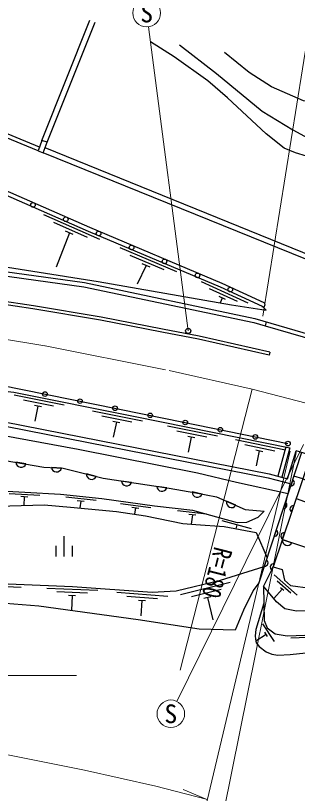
# Model space of a CAD drawing. Units: millimetres at full size, sheet at 1:1000; details may follow other scales. Extents: x 40000 to 680000, y 20000 to 380000.
# Drawn here: x 473884 to 501446, y 245038 to 321199 of the extents above; entities that cross this region are included whole.
import ezdxf
from ezdxf.enums import TextEntityAlignment as Align

# ---------------------------------------------------------------- set-up
doc = ezdxf.new("R2010")
doc.units = ezdxf.units.MM
doc.header["$LTSCALE"] = 1000
doc.linetypes.add('CHAIN', pattern=[18.5, 12, -1.5, 3.5, -1.5])
doc.linetypes.add('DASHED', pattern=[7.5, 6, -1.5])
for name, color, linetype, lineweight in [('M-BGD', 7, 'Continuous', 25), ('M-BMK', 2, 'CHAIN', 13), ('M-STR-HTXT', 7, 'Continuous', 13), ('M-STR-STRC', 7, 'Continuous', 25)]:
    doc.layers.add(name, color=color, linetype=linetype, lineweight=lineweight)
doc.styles.add('ＭＳ ゴシック', font='')
doc.styles.get('ＭＳ ゴシック').set_extended_font_data('MS Gothic')

msp = doc.modelspace()

# ---------------------------------------------------------------- linework, layer by layer
at = {"layer": 'M-BGD'}
for p, q in [((476462, 308981), (481162, 320732)), ((476965, 308801), (481666, 320551)), ((482130, 299269), (476635, 301679)), ((480911, 299476), (477614, 300923)), ((479526, 299756), (478757, 300093)), ((479142, 299925), (477852, 296560)), ((489640, 296105), (484116, 298446)), ((488418, 296297), (485104, 297702)), ((486644, 296723), (485789, 294900)), ((487031, 296559), (486257, 296887)), ((496617, 293043), (492076, 295135)), ((495583, 293189), (492858, 294444)), ((494413, 293398), (493778, 293690)), ((494095, 293544), (493879, 293074)), ((498403, 291205), (498291, 290821)), ((498763, 288237), (498696, 287945)), ((478637, 283040), (473736, 284031)), ((477597, 282944), (474657, 283539)), ((476410, 282878), (475724, 283017)), ((476067, 282947), (475770, 281477)), ((486309, 281488), (481408, 282479)), ((485269, 281393), (482329, 281987)), ((484083, 281326), (483397, 281465)), ((483740, 281396), (483442, 279926)), ((493630, 280006), (488729, 280998)), ((492590, 279911), (489650, 280506)), ((491403, 279845), (490717, 279984)), ((491060, 279914), (490763, 278444)), ((500276, 278661), (495375, 279653)), ((499236, 278565), (496296, 279160)), ((500306, 278961), (499538, 276102)), ((500699, 278881), (499924, 275998)), ((498050, 278499), (497363, 278638)), ((497706, 278569), (497409, 277098)), ((474899, 277296), (473923, 277464)), ((478371, 276896), (477382, 276953)), ((481770, 276074), (480809, 276316)), ((500984, 275755), (500789, 275160)), ((501968, 275827), (501103, 276118)), ((485216, 275477), (484236, 275627)), ((488675, 274947), (487696, 275097)), ((476249, 274203), (473254, 274377)), ((492124, 274355), (491153, 274552)), ((475088, 274060), (474389, 274101)), ((474739, 274080), (474690, 273236)), ((481768, 273718), (478785, 274030)), ((480603, 273629), (479906, 273702)), ((480255, 273665), (480184, 272989)), ((495426, 273248), (494517, 273642)), ((500257, 273539), (500062, 272945)), ((487117, 273000), (484145, 273409)), ((485949, 272949), (485255, 273044)), ((485602, 272996), (485517, 272374)), ((492544, 272367), (489705, 272694)), ((500881, 272608), (501081, 273201)), ((491519, 272273), (490824, 272354)), ((491171, 272314), (491067, 271404)), ((496970, 270931), (494078, 271727)), ((495524, 271329), (495423, 270961)), ((499366, 270824), (499171, 270229)), ((499990, 269969), (500190, 270562)), ((478648, 268244), (478648, 270236)), ((499963, 269888), (503985, 268595)), ((500906, 269585), (499963, 269888)), ((477848, 268244), (477848, 269289)), ((479448, 268244), (479448, 269289)), ((498405, 267893), (498210, 267298)), ((498922, 266929), (499196, 267492)), ((501429, 264447), (499184, 266437)), ((500801, 264643), (499454, 265837)), ((474415, 265212), (469419, 265409)), ((481931, 264916), (476935, 265113)), ((494864, 265678), (490005, 264498)), ((500105, 264899), (499791, 265177)), ((480920, 264656), (477922, 264774)), ((479759, 264401), (479060, 264429)), ((479409, 264415), (479351, 262935)), ((488780, 264334), (483794, 264697)), ((487761, 264107), (484769, 264325)), ((493998, 265005), (491083, 264297)), ((492987, 264296), (492307, 264131)), ((499948, 265038), (499137, 264124)), ((486592, 263892), (485894, 263942)), ((486243, 263917), (486134, 262421)), ((492647, 264213), (493178, 262027)), ((499213, 259904), (498048, 261651)), ((498381, 260611), (497385, 259947)), ((498517, 260407), (498245, 260815)), ((504316, 260377), (500818, 260242))]:
    msp.add_line(p, q, dxfattribs=at)
at = {"layer": 'M-BGD', "linetype": 'DASHED'}
msp.add_line((498291, 290821), (510241, 287330), dxfattribs=at)
at = {"layer": 'M-BGD'}
for points in [[(476091, 307948), (459526, 314779), (456425, 322159), (457487, 323809)], [(476226, 308325), (459831, 315086), (456875, 322119), (457823, 323593)], [(508005, 297049), (505392, 304610), (504528, 306077), (503468, 307018), (502325, 307444), (501272, 307753), (500154, 308222), (498390, 309631), (494600, 313131), (492677, 314813), (489378, 317160), (487070, 318639)], [(489917, 318322), (493539, 315512), (497990, 311839), (500991, 310012), (503216, 308796), (505000, 308111), (506603, 307841), (507901, 307931), (509917, 308445), (512284, 308423), (514108, 307777), (516694, 306193), (520715, 303559), (524372, 301718), (527368, 300783), (531369, 299938), (534966, 299236), (539084, 298276), (541440, 297544), (543821, 296506), (545562, 295417), (547581, 293961), (551219, 291314), (554416, 289218)], [(555688, 291111), (552962, 292887), (549789, 294965), (543850, 298519), (541551, 299795), (538816, 300747), (534211, 301525), (530152, 302631), (526898, 303857), (524054, 305356), (522029, 306942), (517748, 311115), (516226, 312490), (515093, 313109), (513429, 313587), (511889, 313675), (510385, 313374), (508243, 312561), (506207, 312277), (504101, 312419), (502047, 312861), (498914, 314206), (496720, 315621), (494304, 317593)], [(442373, 313849), (450206, 312796), (460421, 309121), (480970, 300105), (493877, 294635), (497987, 292743)], [(443664, 314225), (450306, 313185), (460569, 309493), (481129, 300472), (494039, 295001), (498154, 293107)], [(507744, 296102), (505000, 296237), (476594, 307767)], [(507880, 296596), (505110, 296732), (476763, 308239)], [(413811, 305006), (422813, 303882), (443515, 301278), (469761, 297099), (481948, 295177), (494999, 292877), (498383, 292345), (497987, 292743)], [(498696, 287945), (491774, 289525), (488198, 290199), (482203, 291364), (475575, 292478), (472085, 293010), (458653, 295099), (442830, 297523), (427722, 299574), (408362, 302178), (395092, 304023)], [(498763, 288237), (491835, 289819), (488255, 290494), (482256, 291660), (475623, 292774), (472131, 293306), (458698, 295396), (442873, 297820), (427763, 299872), (408402, 302475), (395134, 304320)], [(444648, 299636), (480563, 294654), (497196, 291141), (498291, 290821)], [(444693, 300033), (480632, 295048), (497293, 291529), (510353, 287714)], [(412973, 290326), (411748, 291305), (410766, 291914), (410716, 292210), (410786, 292396), (411079, 292569), (411780, 292614), (415735, 292046), (420803, 291154), (428363, 290592), (431669, 290235), (440364, 288534), (449631, 287417), (464402, 285410), (473720, 284340), (485594, 281939), (500699, 278881)], [(410907, 293068), (416570, 292221), (420376, 291579), (431682, 290677), (439226, 289139), (472286, 285039), (488533, 281755), (500519, 279291)], [(424424, 284214), (415264, 288196), (428176, 286370), (435861, 285276), (447521, 283821), (463303, 281610), (472561, 280104), (479989, 278760), (491675, 276431), (495503, 275510), (500539, 274398)], [(435244, 287219), (469109, 282140), (498692, 276329), (500488, 275846), (501324, 278575)], [(435185, 286824), (469041, 281746), (498601, 275939), (500846, 275335)], [(426206, 284214), (428741, 284065), (434042, 282846), (435616, 283203), (437481, 283079), (441547, 282039), (445363, 281261), (448060, 280908), (449704, 281298), (452033, 281235), (476648, 276995), (478550, 276886), (482462, 275899), (488910, 274911), (491514, 274479), (493533, 274068), (496342, 272852), (498191, 272663)], [(501857, 278414), (497669, 265649), (497130, 264910), (496179, 262973), (495357, 261032), (491823, 261113), (485870, 262048), (476148, 263372), (470437, 263843), (467809, 263956), (463511, 263519), (457451, 262310), (455957, 262194), (455002, 262649), (453568, 264285), (453639, 264762)], [(502750, 278143), (499059, 267211), (498139, 265321), (498152, 263677), (497364, 261076), (497306, 260462), (497337, 260135), (497423, 259797), (497701, 259409), (498384, 258917), (498950, 258662), (499542, 258570), (500743, 258639), (508739, 259480), (511949, 259931), (520181, 260078)], [(532988, 266281), (531620, 266475), (524336, 269704), (517444, 273226), (508523, 276389), (501324, 278576)], [(501318, 273902), (502953, 273333), (503834, 273257), (504703, 273648), (505484, 274604), (504377, 274855), (502824, 275404), (501968, 275827)], [(498191, 272663), (497560, 272059), (496474, 271574), (495580, 271532), (494164, 271921), (491220, 272731), (487477, 273162), (482331, 273870), (478265, 274296), (471262, 274703), (466153, 274855), (462060, 275158), (455901, 275430), (452263, 274157), (450726, 274110), (449098, 274481), (446696, 275355)], [(458166, 273505), (459973, 273446), (464285, 272436), (467761, 272467), (473328, 273196), (476677, 273295), (479257, 273079), (483756, 272643), (486580, 272212), (490246, 271454), (491509, 271377), (494284, 271185), (497410, 270571), (498480, 268122)], [(453639, 264762), (456919, 265408), (459936, 265735), (462568, 265931), (467624, 265780), (479445, 265314), (487245, 264746), (489587, 264860), (493930, 265914), (498192, 267244)], [(499059, 267211), (499940, 266955), (500190, 265906), (500782, 265382), (502690, 265133), (509906, 264751), (513164, 264681), (515709, 264311), (519775, 262579)], [(519305, 261024), (515434, 262280), (513626, 262538), (507355, 262902), (501359, 262896), (500217, 263111), (499400, 263808), (498139, 265321)], [(498152, 263677), (498189, 261980), (498478, 261239), (499281, 260649), (500454, 260468), (509126, 260803), (515244, 261087), (519305, 261024)]]:
    msp.add_lwpolyline(points, dxfattribs=at)
msp.add_lwpolyline([(476091, 307948), (476594, 307767), (476965, 308801), (476462, 308981)], close=True, dxfattribs=at)
for centre in [(475588, 302658), (478793, 301252), (482003, 299858), (485226, 298492), (488448, 297126), (491671, 295761), (494881, 294366), (476755, 284136), (480186, 283442), (483616, 282749), (487047, 282055), (490476, 281355), (493905, 280651), (497333, 279946), (500519, 279291)]:
    msp.add_circle(centre, 225, dxfattribs=at)
for centre, radius, start, end in [((498060, 292902), 225, 245.27591, 65.27591), ((474428, 277476), 505, 181.39702, 339.05521), ((477882, 277022), 505, 187.91034, 345.56853), ((481313, 276290), 505, 177.00862, 334.66681), ((500835, 275475), 318, 261.72833, 61.94606), ((484741, 275649), 505, 182.46068, 340.11887), ((488200, 275119), 505, 182.46068, 340.11887), ((491658, 274549), 505, 179.66885, 337.32704), ((495010, 273535), 505, 167.76144, 325.41963), ((500108, 273259), 318, 261.72833, 61.94606), ((501033, 272887), 318, 81.23868, 241.45641), ((499217, 270543), 318, 261.72833, 61.94606), ((500142, 270248), 318, 81.23868, 241.45641), ((500465, 269830), 505, 173.3549, 331.01309), ((498255, 267613), 318, 261.72833, 61.94606), ((499108, 267187), 318, 73.92404, 234.14178)]:
    msp.add_arc(centre, radius, start, end, dxfattribs=at)
at = {"layer": 'M-BMK'}
msp.add_lwpolyline([(312611, 309991), (318458, 309819), (324592, 309494), (339441, 308002), (365902, 304465), (464886, 290795), (476773, 288865), (488894, 286457), (497009, 284636), (503692, 282898), (511689, 280326), (518651, 277701), (528872, 273334), (537271, 269028), (543765, 265383), (549322, 261936), (554919, 258104), (557880, 256163)], dxfattribs=at)
at = {"layer": 'M-STR-HTXT'}
for p, q in [((498079, 291753), (503364, 324894)), ((490766, 290323), (486878, 320111)), ((497009, 284636), (489984, 257117)), ((502039, 279202), (489663, 254048)), ((492441, 243669), (500737, 278551)), ((494207, 243073), (501312, 278419)), ((492525, 244472), (490258, 245414))]:
    msp.add_line(p, q, dxfattribs=at)
for points in [[(443341, 287514), (444158, 256593), (479839, 256593)], [(406748, 258445), (458944, 251236), (469667, 249495), (480616, 247320), (487594, 245754), (492525, 244472), (492625, 244440)]]:
    msp.add_lwpolyline(points, dxfattribs=at)
for centre in [(486703, 321450), (489067, 252837)]:
    msp.add_circle(centre, 1350, dxfattribs=at)
at = {"layer": 'M-STR-STRC'}
msp.add_circle((490766, 290323), 250, dxfattribs=at)

# ---------------------------------------------------------------- texts
at = {"layer": 'M-STR-HTXT', "style": 'ＭＳ ゴシック'}
for p in [(486703, 321450), (489067, 252837)]:
    msp.add_text('S', height=1833, dxfattribs=at).set_placement(p, align=Align.MIDDLE_CENTER)
at = {"layer": 'M-STR-HTXT', "style": 'ＭＳ ゴシック', "width": 0.8}
msp.add_text('R=180', height=1833, rotation=255.678, dxfattribs=at).set_placement((492184, 266997), align=Align.BOTTOM_CENTER)

doc.saveas('drawing.dxf')
